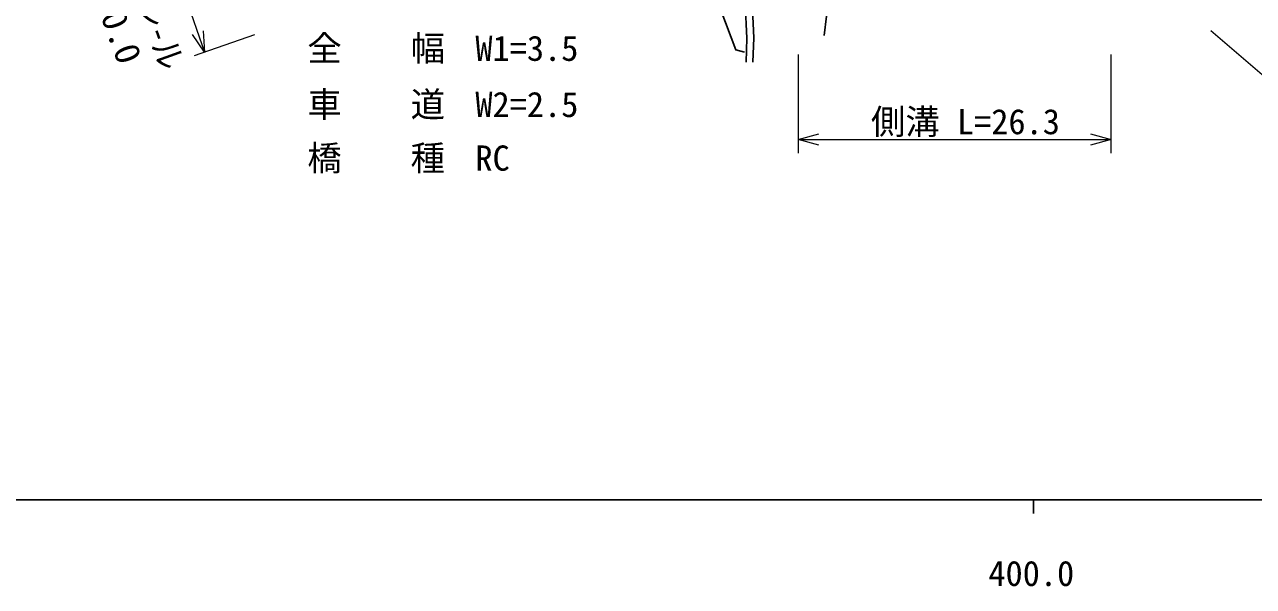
# Model space of a CAD drawing. Units: millimetres, scale not verified. Extents: x 40000 to 680000, y 20000 to 380000.
# Drawn here: x 394720 to 483978, y 198715 to 239518 of the extents above; entities that cross this region are included whole.
import ezdxf
from ezdxf.enums import TextEntityAlignment as Align

# ---------------------------------------------------------------- set-up
doc = ezdxf.new("R2010")
doc.units = ezdxf.units.MM
doc.header["$LTSCALE"] = 1000
for name, color, linetype, lineweight in [('M-BGD', 7, 'Continuous', 25), ('M-STR-HTXT', 7, 'Continuous', 13), ('M-TTL-BAND', 7, 'Continuous', 25)]:
    doc.layers.add(name, color=color, linetype=linetype, lineweight=lineweight)
doc.styles.add('ＭＳ ゴシック', font='')
doc.styles.get('ＭＳ ゴシック').set_extended_font_data('MS Gothic')

msp = doc.modelspace()

# ---------------------------------------------------------------- linework, layer by layer
at = {"layer": 'M-BGD'}
for p, q in [((453418, 243711), (452796, 238728)), ((447066, 241095), (447191, 238541)), ((447564, 241151), (447691, 238545)), ((447191, 238541), (447128, 236798)), ((447691, 238545), (447628, 236780))]:
    msp.add_line(p, q, dxfattribs=at)
msp.add_lwpolyline([(432253, 264296), (433984, 261845), (435632, 259331), (437968, 255735), (440287, 251960), (442321, 247799), (444251, 243597), (445287, 240569), (446394, 237676), (447001, 237508)], dxfattribs=at)
at = {"layer": 'M-STR-HTXT'}
for p, q in [((404410, 247261), (407795, 237516)), ((407795, 237516), (406906, 238796)), ((411429, 238779), (407044, 237256)), ((407699, 239071), (407795, 237516)), ((480892, 239089), (484963, 235600)), ((450905, 237338), (450905, 230171)), ((473647, 230171), (473647, 237338)), ((450905, 231171), (452405, 231591)), ((472147, 231591), (473647, 231171)), ((452405, 230751), (450905, 231171)), ((450905, 231171), (473647, 231171)), ((473647, 231171), (472147, 230751))]:
    msp.add_line(p, q, dxfattribs=at)
at = {"layer": 'M-TTL-BAND'}
for p, q in [((40000, 205000), (579000, 205000)), ((468000, 205000), (468000, 204000))]:
    msp.add_line(p, q, dxfattribs=at)

# ---------------------------------------------------------------- texts
at = {"layer": 'M-STR-HTXT', "style": 'ＭＳ ゴシック'}
for s, rotation, width, p in [('ガ-ドレ-ル', 289.7, 0.85, (400541, 245860)), ('L=10.0', 290.1, 1.05, (398354, 243669))]:
    msp.add_text(s, height=1833, rotation=rotation, dxfattribs=dict(at, width=width)).set_placement(p, align=Align.BOTTOM_LEFT)
for s, p in [('全\u3000\u3000幅', (415259, 236332)), ('W1=3.5', (427464, 236332)), ('車\u3000\u3000道', (415259, 232255)), ('W2=2.5', (427464, 232255)), ('側溝 L=26.3', (456195, 231004)), ('橋\u3000\u3000種', (415259, 228356)), ('RC', (427464, 228356))]:
    msp.add_text(s, height=1833, dxfattribs=at).set_placement(p, align=Align.BOTTOM_LEFT)
at = {"layer": 'M-TTL-BAND', "style": 'ＭＳ ゴシック'}
msp.add_text('400.0', height=1833, dxfattribs=at).set_placement((467844, 198195), align=Align.BOTTOM_CENTER)

doc.saveas('drawing.dxf')
